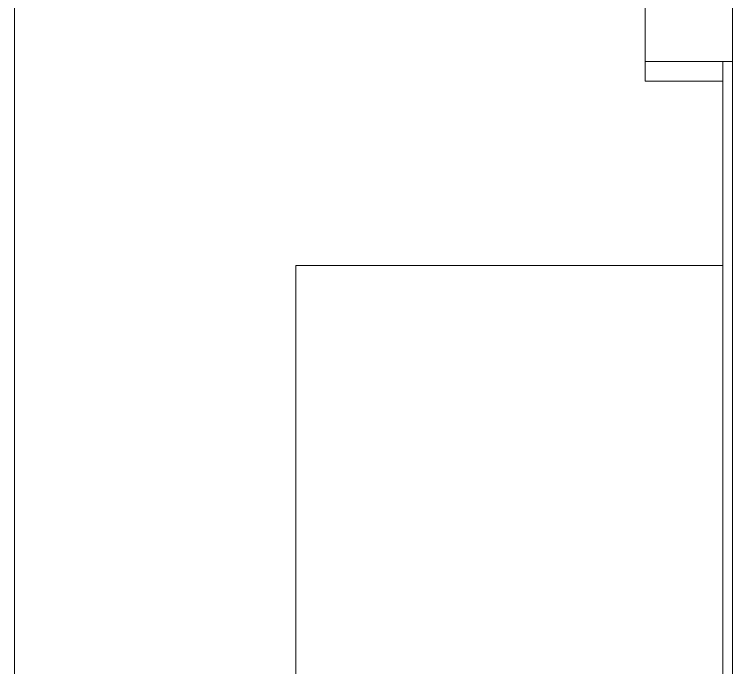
# Model space of a CAD drawing. Header units: millimetres. Extents: x 1341 to 37388, y -13954 to 1849.
# Drawn here: x 29440.42 to 29463.83, y 393.38 to 414.67 of the extents above; entities that cross this region are included whole.
import ezdxf

# ---------------------------------------------------------------- set-up
doc = ezdxf.new("R2010")
doc.units = ezdxf.units.MM
doc.layers.add('COMPONENTE', color=3, linetype='Continuous')

# ---------------------------------------------------------------- blocks, each defined once
blk = doc.blocks.new('TRANFORMADOR_IP00_TRAEL_VISTA_FRONT')
at = {"layer": 'COMPONENTE', "linetype": 'Continuous', "lineweight": 0}
for points in [[(5036.806, 3566.256), (5036.806, 3538.104)], [(5039.653, 3453.333), (5039.653, 3559.613)], [(5016.246, 3546.328), (5016.246, 3514.065)], [(5036.806, 3538.104), (5039.653, 3538.104)], [(5036.806, 3538.104), (5036.806, 3537.472)], [(5039.337, 3535.574), (5039.337, 3538.104)], [(5036.806, 3537.472), (5039.337, 3537.472)], [(5039.337, 3534.625), (5039.337, 3537.155)], [(5039.337, 3491.607), (5039.337, 3535.574)], [(5039.337, 3491.607), (5039.337, 3534.625)], [(5039.337, 3531.462), (5025.419, 3531.462)], [(5025.419, 3489.076), (5025.419, 3531.462)]]:
    blk.add_lwpolyline(points, dxfattribs=at)

msp = doc.modelspace()

# ---------------------------------------------------------------- block references
at = {"linetype": 'ByBlock'}
msp.add_blockref('TRANFORMADOR_IP00_TRAEL_VISTA_FRONT', (24424.173, -3124.971), dxfattribs=at)

doc.saveas('drawing.dxf')
